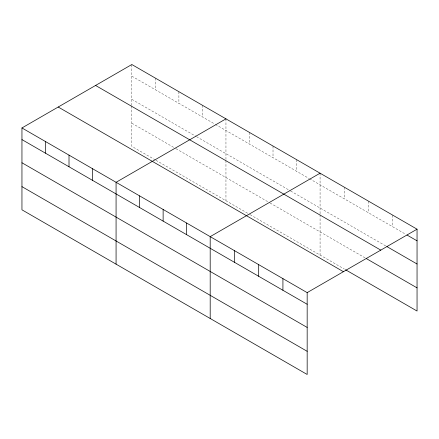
<?xml version="1.0" encoding="UTF-8"?>
<svg xmlns="http://www.w3.org/2000/svg" width="439" height="439" viewBox="0 0 439 439"><rect width="100%" height="100%" fill="white"/><g stroke="black" fill="none" stroke-linecap="round" stroke-linejoin="round"><path stroke-width="0.33" stroke-dasharray="2.19 1.65" d="M131.832 105.47L131.832 64.522M131.832 76.161L214.781 124.05M215.368 124.391L308.902 178.388M309.49 178.728L405.817 234.344M131.832 99.329L195.953 136.348M196.54 136.688L290.075 190.691M290.662 191.031L385.711 245.906M131.832 123.2L175.364 148.333M175.951 148.673L269.486 202.675M270.073 203.016L365.018 257.83M155.362 159.955L131.832 146.374L131.832 106.15M155.955 160.295L249.484 214.298M250.076 214.638L344.319 269.052M392.806 215.192L392.806 226.831M368.562 201.194L368.562 212.838M344.319 187.195L344.319 198.84M320.075 173.202L320.075 214.15M320.075 214.83L320.075 255.054M296.544 159.615L296.544 171.259M273.014 146.028L273.014 157.672M249.484 132.446L249.484 144.085M225.953 118.859L225.953 159.807M225.953 160.493L225.953 200.711M202.423 105.272L202.423 116.917M178.892 91.691L178.892 103.33M155.362 78.104L155.362 89.748"/><path stroke-width="0.66" d="M307.168 327.439L307.168 292.626L21.95 127.958L21.95 209.815L307.168 374.478L307.168 327.439L21.95 162.77M345.504 269.733L417.05 311.042L417.05 229.185L131.832 64.522L21.95 127.958M225.953 118.859L116.072 182.3L116.072 264.152M320.075 173.202L210.193 236.643L210.193 318.494M307.168 292.626L417.05 229.185M406.997 235.024L417.05 240.83M386.896 246.586L417.05 263.998M95.57 85.457L380.789 250.12M366.197 258.511L417.05 287.869M58.211 107.023L343.43 271.692M21.95 139.602L307.168 304.271M21.95 186.641L307.168 351.31M282.925 278.633L282.925 290.272M258.681 264.635L258.681 276.279M234.437 250.636L234.437 262.281M186.663 223.056L186.663 234.7M163.132 209.469L163.132 221.113M139.602 195.887L139.602 207.526M92.541 168.713L92.541 180.358M69.011 155.132L69.011 166.771M45.48 141.545L45.48 153.189"/></g></svg>
